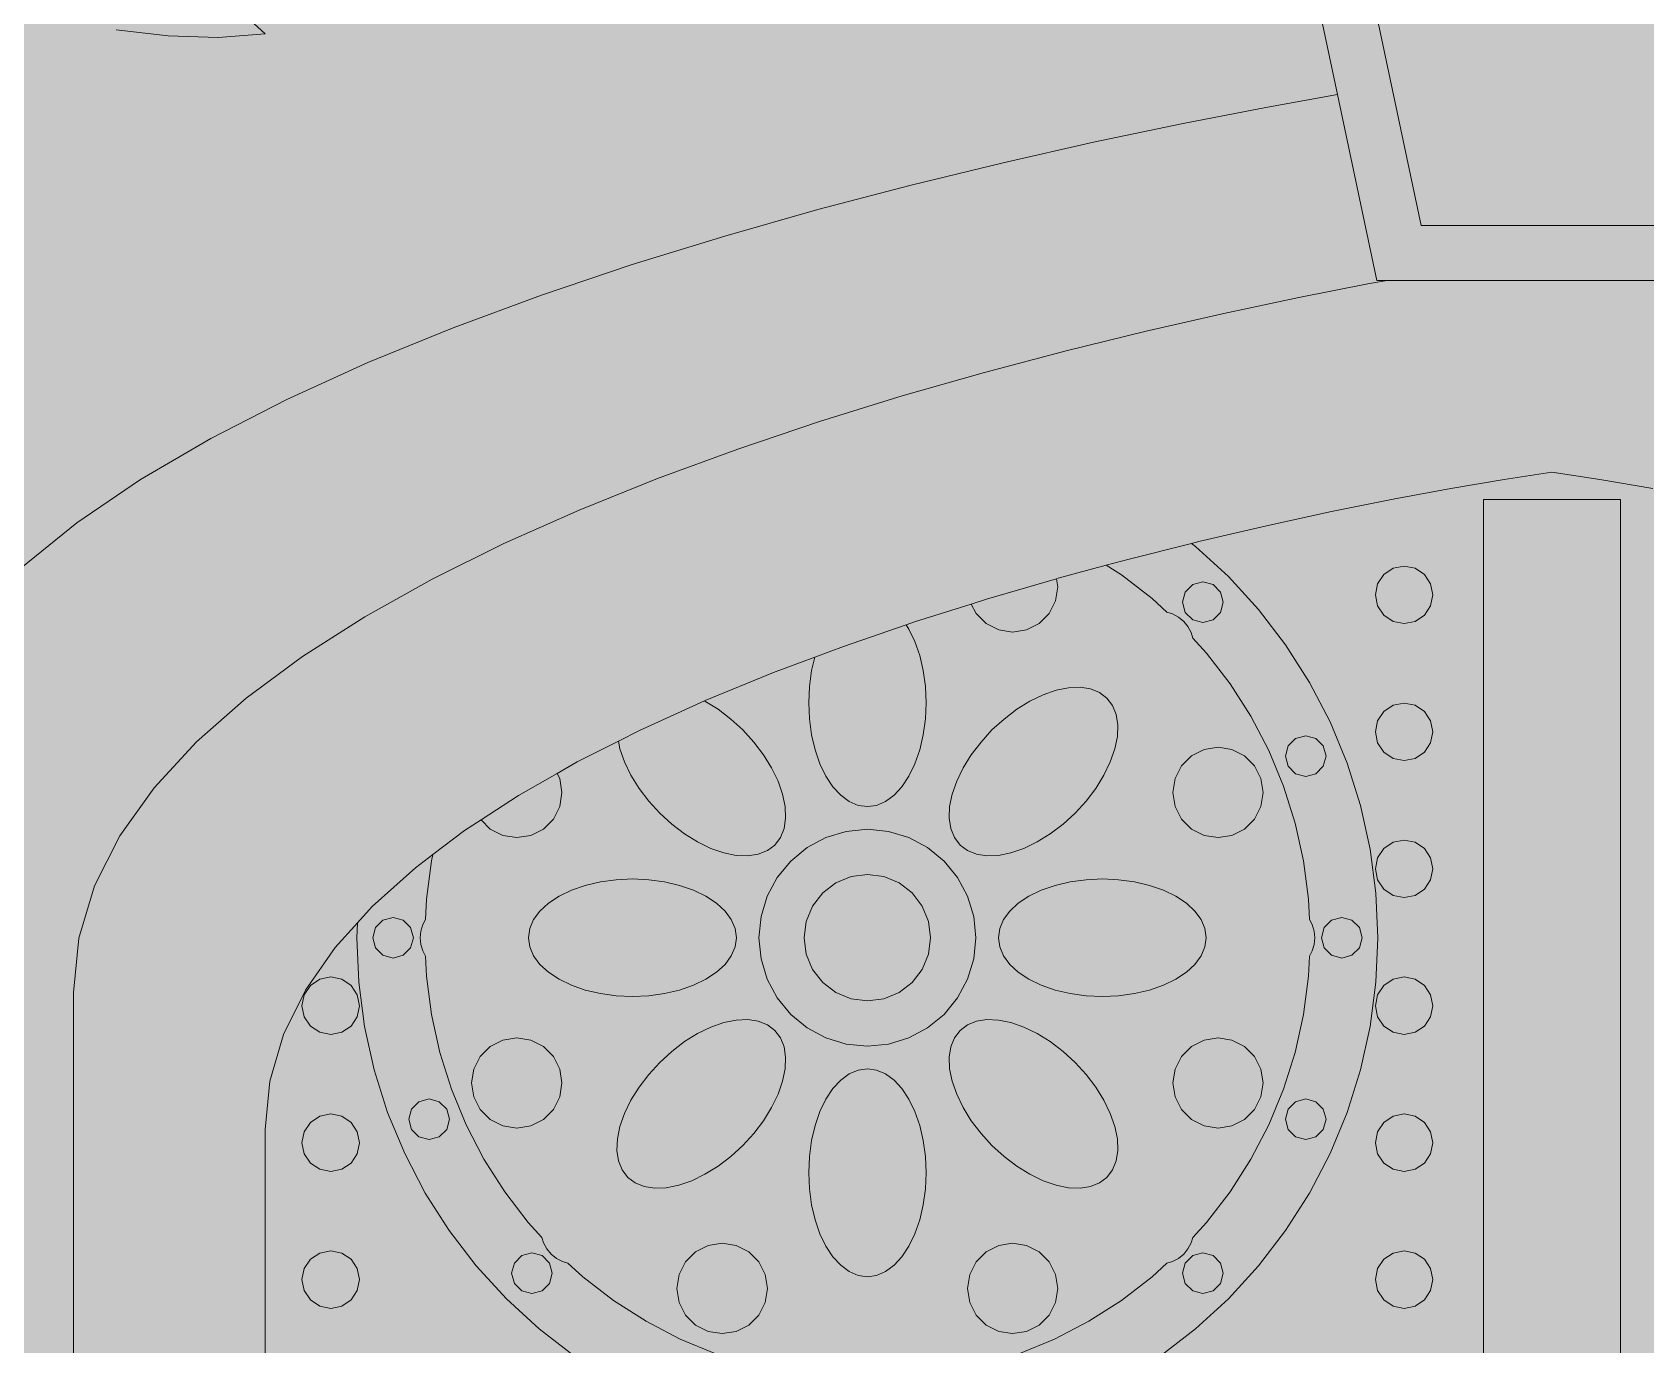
# Model space of a CAD drawing. Header units: millimetres. Extents: x -2412 to 16214, y -1176 to 12015.
# Drawn here: x 11214 to 12113, y 5086 to 5818 of the extents above; entities that cross this region are included whole.
import ezdxf

# ---------------------------------------------------------------- set-up
doc = ezdxf.new("R2010")
doc.units = ezdxf.units.MM
for name, color, linetype, lineweight, true_color in [('00_WHITE_BACKGROUND', 7, 'Continuous', 18, 0xffffff), ('02_CORNICES', 7, 'Continuous', 18, 0x000000), ('03_FRAMES_DOORS', 7, 'Continuous', 18, 0x000000), ('06_ORNAMENT', 7, 'Continuous', 18, 0x000000)]:
    doc.layers.add(name, color=color, linetype=linetype, lineweight=lineweight, true_color=true_color)

msp = doc.modelspace()

# ---------------------------------------------------------------- linework, layer by layer
at = {"layer": '00_WHITE_BACKGROUND', "lineweight": 18, "true_color": 0xffffff}
msp.add_solid([(-2412.2137, -1175.5725), (16213.7405, -1175.5725), (-2412.2137, 12015.2672), (16213.7405, 12015.2672)], dxfattribs=at)
at = {"layer": '02_CORNICES', "color": 7, "lineweight": 18, "true_color": 0x000000}
msp.add_lwpolyline([(11947.6489, 5938.9313), (11908.3969, 5938.9313), (11941.4198, 5782.9924), (11963.3588, 5679.3893)], dxfattribs=at)
msp.add_lwpolyline([(11946.0763, 5908.3969), (11988.1069, 5709.9237), (12134.0305, 5709.9237), (12176.0611, 5908.3969)], close=True, dxfattribs=at)
at = {"layer": '03_FRAMES_DOORS', "color": 7, "lineweight": 18, "true_color": 0x000000}
for points in [[(11941.4198, 5782.9924), (11901.542, 5775.8015), (11854.5038, 5766.6412), (11805.542, 5756.3664), (11755.1298, 5744.9924), (11703.7252, 5732.5038), (11651.8015, 5718.8702), (11599.8321, 5704.1069), (11548.2901, 5688.1985), (11497.6336, 5671.145), (11448.3359, 5652.9313), (11400.855, 5633.5573), (11355.6794, 5613.0076), (11313.2672, 5591.2672), (11274.0916, 5568.3511), (11238.6107, 5544.229), (11207.313, 5518.916), (11180.6412, 5492.3969), (11159.0992, 5464.6565), (11143.1145, 5435.6794), (11133.1908, 5405.4809), (11129.771, 5374.0458), (11129.771, 4473.2824), (11236.6412, 4473.2824)], [(11969.0992, 5679.3893), (11959.374, 5677.6183), (11919.8473, 5669.8473), (11878.2137, 5661.0076), (11834.8702, 5651.1145), (11790.229, 5640.1374), (11744.7328, 5628.0916), (11698.7786, 5614.9466), (11652.7634, 5600.7176), (11607.1298, 5585.374), (11562.2901, 5568.9313), (11518.6412, 5551.374), (11476.626, 5532.687), (11436.626, 5512.8702), (11399.084, 5491.9084), (11364.3969, 5469.8015), (11332.9924, 5446.5496), (11305.2824, 5422.1374), (11281.6794, 5396.5649), (11262.5954, 5369.8168), (11248.458, 5341.8779), (11239.6641, 5312.7634), (11236.6412, 5282.4427), (11236.6412, 4473.2824)], [(11963.3588, 5679.3893), (11969.0992, 5679.3893)], [(11969.0992, 5679.3893), (12153.0382, 5679.3893)], [(12117.3893, 5563.3435), (12087.771, 5568.3969), (12061.0687, 5572.5191), (12034.3664, 5568.3969), (12004.7481, 5563.3435), (11972.5496, 5557.374), (11938.1527, 5550.4733), (11901.9084, 5542.6107), (11864.1832, 5533.8168), (11860.0763, 5532.7786), (11825.3435, 5524.0611), (11812.5191, 5520.5954), (11785.7405, 5513.3435), (11784.8244, 5513.084), (11745.7405, 5501.6641)], [(11737.2672, 5498.9924), (11705.6947, 5489.0229), (11700.9313, 5487.374)], [(11665.9847, 5475.3893), (11650, 5469.4046), (11626.9466, 5460.7634), (11588.9618, 5445.145), (11588.5344, 5444.9618), (11552.3817, 5428.5344), (11540.5344, 5422.5496), (11517.5725, 5410.9313), (11506.4122, 5404.5649)], [(11484.9008, 5392.3053), (11463.9695, 5378.687), (11454.7176, 5372.6565)], [(11437.0382, 5359.2824), (11427.374, 5351.9847), (11403.2519, 5330.2901)], [(11395.0992, 5321.2519), (11382.7176, 5307.542), (11366.1069, 5283.771), (11353.7863, 5258.9466), (11346.1374, 5233.0534), (11343.5115, 5206.1069), (11343.5115, 4473.2824)]]:
    msp.add_lwpolyline(points, dxfattribs=at)
msp.add_lwpolyline([(12022.9008, 4473.2824), (12099.2366, 4473.2824), (12099.2366, 5557.2519), (12022.9008, 5557.2519)], close=True, dxfattribs=at)
at = {"layer": '06_ORNAMENT', "color": 7, "lineweight": 18, "true_color": 0x000000}
for points in [[(11260.5954, 5819.0382), (11289.5878, 5815.6641), (11317.3435, 5814.8397), (11343.5115, 5816.7939), (11323.0229, 5835.542)], [(11842.6565, 5079.8015), (11862.3664, 5094.916), (11880.6718, 5111.6947), (11897.4504, 5130), (11912.5649, 5149.7099), (11925.9084, 5170.6412), (11937.374, 5192.6718), (11946.8855, 5215.6183), (11954.3511, 5239.2977), (11959.7252, 5263.542), (11962.9618, 5288.1679), (11964.0458, 5312.9771), (11962.9618, 5337.7863), (11959.7252, 5362.4122), (11954.3511, 5386.6565), (11946.8855, 5410.3359), (11937.374, 5433.2824), (11925.9084, 5455.2977), (11912.5649, 5476.2443), (11897.4504, 5495.9542), (11880.6718, 5514.2595), (11862.3664, 5531.0382), (11860.0763, 5532.7786)], [(11763.8168, 5080.9924), (11783.7252, 5089.2366), (11802.8244, 5099.1756), (11820.9924, 5110.7481), (11838.0763, 5123.8626), (11846.3969, 5131.4962), (11849.4656, 5132.4427), (11852.8244, 5134.2443), (11855.7405, 5136.626), (11858.1221, 5139.542), (11859.9237, 5142.9008), (11860.8702, 5145.9695), (11868.5038, 5154.2901), (11881.6183, 5171.374), (11893.1908, 5189.542), (11903.1298, 5208.6412), (11911.374, 5228.5496), (11917.8473, 5249.084), (11922.5038, 5270.1069), (11925.313, 5291.4656), (11925.8168, 5302.7481), (11927.2977, 5305.5878), (11928.4122, 5309.2366), (11928.7786, 5312.9771), (11928.4122, 5316.7176), (11927.2977, 5320.3664), (11925.8168, 5323.2061), (11925.313, 5334.4885), (11922.5038, 5355.8473), (11917.8473, 5376.8702), (11911.374, 5397.4046), (11903.1298, 5417.313), (11893.1908, 5436.4122), (11881.6183, 5454.5802), (11868.5038, 5471.6641), (11860.8702, 5479.9847), (11859.9237, 5483.0534), (11858.1221, 5486.4122), (11855.7405, 5489.3282), (11852.8244, 5491.7099), (11849.4656, 5493.5115), (11846.3969, 5494.458), (11838.0763, 5502.0916), (11820.9924, 5515.2061), (11812.5191, 5520.5954)], [(11745.7405, 5501.6641), (11737.2672, 5498.9924), (11739.9847, 5493.6641), (11745.5573, 5488.0916), (11752.5802, 5484.5191), (11760.3664, 5483.2824), (11768.1527, 5484.5191), (11775.1756, 5488.0916), (11780.7481, 5493.6641), (11784.3206, 5500.687), (11785.5573, 5508.4733), (11784.8244, 5513.084)], [(11650, 5469.4046), (11648.2443, 5461.8779), (11647.0382, 5453.0382), (11646.6412, 5443.9695), (11647.0382, 5434.9008), (11648.2443, 5426.0611), (11650.2137, 5417.6641), (11652.9008, 5409.9084), (11656.229, 5403.0076), (11660.1374, 5397.0992), (11664.5191, 5392.3511), (11669.2672, 5388.8702), (11674.2595, 5386.7481), (11679.3893, 5386.0305), (11684.5191, 5386.7481), (11689.5115, 5388.8702), (11694.2595, 5392.3511), (11698.6412, 5397.0992), (11702.5496, 5403.0076), (11705.8779, 5409.9084), (11708.5649, 5417.6641), (11710.5344, 5426.0611), (11711.7405, 5434.9008), (11712.1374, 5443.9695), (11711.7405, 5453.0382), (11710.5344, 5461.8779), (11708.5649, 5470.2748), (11705.8779, 5478.0305), (11702.5496, 5484.9313), (11700.9313, 5487.374), (11665.9847, 5475.3893)], [(11540.5344, 5422.5496), (11541.4198, 5418.1985), (11543.9542, 5410.9466), (11547.5267, 5403.5725), (11552.0763, 5396.2443), (11557.4809, 5389.145), (11563.6031, 5382.4427), (11570.3053, 5376.3206), (11577.4046, 5370.916), (11584.7328, 5366.3664), (11592.1069, 5362.7939), (11599.3588, 5360.2595), (11606.2901, 5358.8397), (11612.7481, 5358.5802), (11618.5649, 5359.4809), (11623.6031, 5361.5115), (11627.7252, 5364.6412), (11630.855, 5368.7634), (11632.8855, 5373.8015), (11633.7863, 5379.6183), (11633.5267, 5386.0763), (11632.1069, 5393.0076), (11629.5725, 5400.2595), (11626, 5407.6336), (11621.4504, 5414.9618), (11616.0458, 5422.0611), (11609.9237, 5428.7634), (11603.2214, 5434.8855), (11596.1221, 5440.2901), (11588.7939, 5444.8397), (11588.5344, 5444.9618)], [(11463.9695, 5378.687), (11469.084, 5373.5725), (11476.1069, 5370), (11483.8931, 5368.7634), (11491.6794, 5370), (11498.7023, 5373.5725), (11504.2748, 5379.145), (11507.8473, 5386.1679), (11509.084, 5393.9542), (11507.8473, 5401.7405), (11506.4122, 5404.5649), (11484.9008, 5392.3053)], [(11454.7176, 5372.6565), (11437.0382, 5359.2824), (11436.2748, 5355.8473), (11433.4656, 5334.4885), (11432.9618, 5323.2061), (11431.4809, 5320.3664), (11430.3664, 5316.7176), (11430, 5312.9771), (11430.3664, 5309.2366), (11431.4809, 5305.5878), (11432.9618, 5302.7481), (11433.4656, 5291.4656), (11436.2748, 5270.1069), (11440.9313, 5249.084), (11447.4046, 5228.5496), (11455.6489, 5208.6412), (11465.5878, 5189.542), (11477.1603, 5171.374), (11490.2748, 5154.2901), (11497.9084, 5145.9695), (11498.855, 5142.9008), (11500.6565, 5139.542), (11503.0382, 5136.626), (11505.9542, 5134.2443), (11509.313, 5132.4427), (11512.3817, 5131.4962), (11520.7023, 5123.8626), (11537.7863, 5110.7481), (11555.9542, 5099.1756), (11575.0534, 5089.2366), (11594.9618, 5080.9924)], [(11403.2519, 5330.2901), (11395.0992, 5321.2519), (11394.7328, 5312.9771), (11395.8168, 5288.1679), (11399.0534, 5263.542), (11404.4275, 5239.2977), (11411.8931, 5215.6183), (11421.4046, 5192.6718), (11432.8702, 5170.6412), (11446.2137, 5149.7099), (11461.3282, 5130), (11478.1069, 5111.6947), (11496.4122, 5094.916), (11516.1221, 5079.8015)]]:
    msp.add_lwpolyline(points, dxfattribs=at)
for points in [[(11962.5954, 5504.0763), (11963.8168, 5497.9389), (11967.2977, 5492.7328), (11972.4885, 5489.2672), (11978.626, 5488.0458), (11984.7634, 5489.2672), (11989.9542, 5492.7328), (11993.4351, 5497.9389), (11994.6565, 5504.0763), (11993.4351, 5510.2137), (11989.9542, 5515.4046), (11984.7634, 5518.8855), (11978.626, 5520.1069), (11972.4885, 5518.8855), (11967.2977, 5515.4046), (11963.8168, 5510.2137)], [(11855.084, 5500.0153), (11856.6107, 5494.3359), (11860.7481, 5490.1985), (11866.4275, 5488.6718), (11872.0916, 5490.1985), (11876.2443, 5494.3359), (11877.7557, 5500.0153), (11876.2443, 5505.6794), (11872.0916, 5509.8321), (11866.4275, 5511.3435), (11860.7481, 5509.8321), (11856.6107, 5505.6794)], [(11724.9924, 5379.6183), (11725.8931, 5373.8015), (11727.9237, 5368.7634), (11731.0534, 5364.6412), (11735.1756, 5361.5115), (11740.2137, 5359.4809), (11746.0305, 5358.5802), (11752.4885, 5358.8397), (11759.4198, 5360.2595), (11766.6718, 5362.7939), (11774.0458, 5366.3664), (11781.374, 5370.916), (11788.4733, 5376.3206), (11795.1756, 5382.4427), (11801.2977, 5389.145), (11806.7023, 5396.2443), (11811.2519, 5403.5725), (11814.8244, 5410.9466), (11817.3588, 5418.1985), (11818.7634, 5425.1298), (11819.0382, 5431.5878), (11818.1374, 5437.4046), (11816.1069, 5442.4427), (11812.9771, 5446.5649), (11808.855, 5449.6947), (11803.8168, 5451.7252), (11798, 5452.626), (11791.542, 5452.3511), (11784.6107, 5450.9466), (11777.3588, 5448.4122), (11769.9847, 5444.8397), (11762.6565, 5440.2901), (11755.5573, 5434.8855), (11748.855, 5428.7634), (11742.7328, 5422.0611), (11737.3282, 5414.9618), (11732.7786, 5407.6336), (11729.2061, 5400.2595), (11726.6718, 5393.0076), (11725.2519, 5386.0763)], [(11962.5954, 5427.7405), (11963.8168, 5421.6031), (11967.2977, 5416.3969), (11972.4885, 5412.9313), (11978.626, 5411.7099), (11984.7634, 5412.9313), (11989.9542, 5416.3969), (11993.4351, 5421.6031), (11994.6565, 5427.7405), (11993.4351, 5433.8779), (11989.9542, 5439.0687), (11984.7634, 5442.5496), (11978.626, 5443.771), (11972.4885, 5442.5496), (11967.2977, 5439.0687), (11963.8168, 5433.8779)], [(11912.4275, 5414.1985), (11913.9389, 5408.5344), (11918.0916, 5404.3817), (11923.7557, 5402.855), (11929.4198, 5404.3817), (11933.5725, 5408.5344), (11935.0992, 5414.1985), (11933.5725, 5419.8626), (11929.4198, 5424.0153), (11923.7557, 5425.5267), (11918.0916, 5424.0153), (11913.9389, 5419.8626)], [(11849.6947, 5393.9542), (11850.9313, 5386.1679), (11854.5038, 5379.145), (11860.0763, 5373.5725), (11867.0992, 5370), (11874.8855, 5368.7634), (11882.6718, 5370), (11889.6947, 5373.5725), (11895.2672, 5379.145), (11898.8397, 5386.1679), (11900.0763, 5393.9542), (11898.8397, 5401.7405), (11895.2672, 5408.7634), (11889.6947, 5414.3359), (11882.6718, 5417.9084), (11874.8855, 5419.145), (11867.0992, 5417.9084), (11860.0763, 5414.3359), (11854.5038, 5408.7634), (11850.9313, 5401.7405)], [(11618.9313, 5312.9771), (11620.0916, 5301.1756), (11623.5267, 5289.8473), (11629.1145, 5279.3893), (11636.6412, 5270.229), (11645.8015, 5262.7023), (11656.2595, 5257.1145), (11667.5878, 5253.6794), (11679.3893, 5252.5191), (11691.1908, 5253.6794), (11702.5191, 5257.1145), (11712.9771, 5262.7023), (11722.1374, 5270.229), (11729.6641, 5279.3893), (11735.2519, 5289.8473), (11738.687, 5301.1756), (11739.8473, 5312.9771), (11738.687, 5324.7786), (11735.2519, 5336.1069), (11729.6641, 5346.5649), (11722.1374, 5355.7252), (11712.9771, 5363.2519), (11702.5191, 5368.8397), (11691.1908, 5372.2748), (11679.3893, 5373.4351), (11667.5878, 5372.2748), (11656.2595, 5368.8397), (11645.8015, 5363.2519), (11636.6412, 5355.7252), (11629.1145, 5346.5649), (11623.5267, 5336.1069), (11620.0916, 5324.7786)], [(11962.5954, 5351.4046), (11963.8168, 5345.2672), (11967.2977, 5340.0611), (11972.4885, 5336.5954), (11978.626, 5335.374), (11984.7634, 5336.5954), (11989.9542, 5340.0611), (11993.4351, 5345.2672), (11994.6565, 5351.4046), (11993.4351, 5357.542), (11989.9542, 5362.7328), (11984.7634, 5366.2137), (11978.626, 5367.4351), (11972.4885, 5366.2137), (11967.2977, 5362.7328), (11963.8168, 5357.542)], [(11490.458, 5312.9771), (11491.1756, 5307.8473), (11493.2977, 5302.855), (11496.7786, 5298.1069), (11501.5267, 5293.7252), (11507.4351, 5289.8168), (11514.3359, 5286.4885), (11522.0916, 5283.8015), (11530.4885, 5281.8321), (11539.3282, 5280.626), (11548.3969, 5280.229), (11557.4656, 5280.626), (11566.3053, 5281.8321), (11574.7023, 5283.8015), (11582.458, 5286.4885), (11589.3588, 5289.8168), (11595.2672, 5293.7252), (11600.0153, 5298.1069), (11603.4962, 5302.855), (11605.6183, 5307.8473), (11606.3359, 5312.9771), (11605.6183, 5318.1069), (11603.4962, 5323.0992), (11600.0153, 5327.8473), (11595.2672, 5332.229), (11589.3588, 5336.1374), (11582.458, 5339.4656), (11574.7023, 5342.1527), (11566.3053, 5344.1221), (11557.4656, 5345.3282), (11548.3969, 5345.7252), (11539.3282, 5345.3282), (11530.4885, 5344.1221), (11522.0916, 5342.1527), (11514.3359, 5339.4656), (11507.4351, 5336.1374), (11501.5267, 5332.229), (11496.7786, 5327.8473), (11493.2977, 5323.0992), (11491.1756, 5318.1069)], [(11644.1221, 5312.9771), (11645.3282, 5303.8473), (11648.8397, 5295.3435), (11654.458, 5288.0458), (11661.7557, 5282.4275), (11670.2595, 5278.916), (11679.3893, 5277.7099), (11688.5191, 5278.916), (11697.0229, 5282.4275), (11704.3206, 5288.0458), (11709.9389, 5295.3435), (11713.4504, 5303.8473), (11714.6565, 5312.9771), (11713.4504, 5322.1069), (11709.9389, 5330.6107), (11704.3206, 5337.9084), (11697.0229, 5343.5267), (11688.5191, 5347.0382), (11679.3893, 5348.2443), (11670.2595, 5347.0382), (11661.7557, 5343.5267), (11654.458, 5337.9084), (11648.8397, 5330.6107), (11645.3282, 5322.1069)], [(11752.4427, 5312.9771), (11753.1603, 5307.8473), (11755.2824, 5302.855), (11758.7634, 5298.1069), (11763.5115, 5293.7252), (11769.4198, 5289.8168), (11776.3206, 5286.4885), (11784.0763, 5283.8015), (11792.4733, 5281.8321), (11801.313, 5280.626), (11810.3817, 5280.229), (11819.4504, 5280.626), (11828.2901, 5281.8321), (11836.687, 5283.8015), (11844.4427, 5286.4885), (11851.3435, 5289.8168), (11857.2519, 5293.7252), (11862, 5298.1069), (11865.4809, 5302.855), (11867.6031, 5307.8473), (11868.3206, 5312.9771), (11867.6031, 5318.1069), (11865.4809, 5323.0992), (11862, 5327.8473), (11857.2519, 5332.229), (11851.3435, 5336.1374), (11844.4427, 5339.4656), (11836.687, 5342.1527), (11828.2901, 5344.1221), (11819.4504, 5345.3282), (11810.3817, 5345.7252), (11801.313, 5345.3282), (11792.4733, 5344.1221), (11784.0763, 5342.1527), (11776.3206, 5339.4656), (11769.4198, 5336.1374), (11763.5115, 5332.229), (11758.7634, 5327.8473), (11755.2824, 5323.0992), (11753.1603, 5318.1069)], [(11403.5573, 5312.9771), (11405.0687, 5307.313), (11409.2214, 5303.1603), (11414.8855, 5301.6336), (11420.5496, 5303.1603), (11424.7023, 5307.313), (11426.229, 5312.9771), (11424.7023, 5318.6412), (11420.5496, 5322.7939), (11414.8855, 5324.3053), (11409.2214, 5322.7939), (11405.0687, 5318.6412)], [(11932.5649, 5312.9771), (11934.0763, 5307.313), (11938.229, 5303.1603), (11943.8931, 5301.6336), (11949.5573, 5303.1603), (11953.7099, 5307.313), (11955.2366, 5312.9771), (11953.7099, 5318.6412), (11949.5573, 5322.7939), (11943.8931, 5324.3053), (11938.229, 5322.7939), (11934.0763, 5318.6412)], [(11364.1221, 5275.0687), (11365.3435, 5268.9313), (11368.8244, 5263.7252), (11374.0153, 5260.2595), (11380.1527, 5259.0382), (11386.2901, 5260.2595), (11391.4809, 5263.7252), (11394.9618, 5268.9313), (11396.1832, 5275.0687), (11394.9618, 5281.2061), (11391.4809, 5286.3969), (11386.2901, 5289.8779), (11380.1527, 5291.0992), (11374.0153, 5289.8779), (11368.8244, 5286.3969), (11365.3435, 5281.2061)], [(11962.5954, 5275.0687), (11963.8168, 5268.9313), (11967.2977, 5263.7252), (11972.4885, 5260.2595), (11978.626, 5259.0382), (11984.7634, 5260.2595), (11989.9542, 5263.7252), (11993.4351, 5268.9313), (11994.6565, 5275.0687), (11993.4351, 5281.2061), (11989.9542, 5286.3969), (11984.7634, 5289.8779), (11978.626, 5291.0992), (11972.4885, 5289.8779), (11967.2977, 5286.3969), (11963.8168, 5281.2061)], [(11539.7405, 5194.3664), (11540.6412, 5188.5496), (11542.6718, 5183.5115), (11545.8015, 5179.3893), (11549.9237, 5176.2595), (11554.9618, 5174.229), (11560.7786, 5173.3282), (11567.2366, 5173.6031), (11574.1679, 5175.0076), (11581.4198, 5177.542), (11588.7939, 5181.1145), (11596.1221, 5185.6641), (11603.2214, 5191.0687), (11609.9237, 5197.1908), (11616.0458, 5203.8931), (11621.4504, 5210.9924), (11626, 5218.3206), (11629.5725, 5225.6947), (11632.1069, 5232.9466), (11633.5267, 5239.8779), (11633.7863, 5246.3359), (11632.8855, 5252.1527), (11630.855, 5257.1908), (11627.7252, 5261.313), (11623.6031, 5264.4427), (11618.5649, 5266.4733), (11612.7481, 5267.374), (11606.2901, 5267.1145), (11599.3588, 5265.6947), (11592.1069, 5263.1603), (11584.7328, 5259.5878), (11577.4046, 5255.0382), (11570.3053, 5249.6336), (11563.6031, 5243.5115), (11557.4809, 5236.8092), (11552.0763, 5229.7099), (11547.5267, 5222.3817), (11543.9542, 5215.0076), (11541.4198, 5207.7557), (11540.0153, 5200.8244)], [(11724.9924, 5246.3359), (11725.2519, 5239.8779), (11726.6718, 5232.9466), (11729.2061, 5225.6947), (11732.7786, 5218.3206), (11737.3282, 5210.9924), (11742.7328, 5203.8931), (11748.855, 5197.1908), (11755.5573, 5191.0687), (11762.6565, 5185.6641), (11769.9847, 5181.1145), (11777.3588, 5177.542), (11784.6107, 5175.0076), (11791.542, 5173.6031), (11798, 5173.3282), (11803.8168, 5174.229), (11808.855, 5176.2595), (11812.9771, 5179.3893), (11816.1069, 5183.5115), (11818.1374, 5188.5496), (11819.0382, 5194.3664), (11818.7634, 5200.8244), (11817.3588, 5207.7557), (11814.8244, 5215.0076), (11811.2519, 5222.3817), (11806.7023, 5229.7099), (11801.2977, 5236.8092), (11795.1756, 5243.5115), (11788.4733, 5249.6336), (11781.374, 5255.0382), (11774.0458, 5259.5878), (11766.6718, 5263.1603), (11759.4198, 5265.6947), (11752.4885, 5267.1145), (11746.0305, 5267.374), (11740.2137, 5266.4733), (11735.1756, 5264.4427), (11731.0534, 5261.313), (11727.9237, 5257.1908), (11725.8931, 5252.1527)], [(11458.7023, 5232), (11459.9389, 5224.2137), (11463.5115, 5217.1908), (11469.084, 5211.6183), (11476.1069, 5208.0458), (11483.8931, 5206.8092), (11491.6794, 5208.0458), (11498.7023, 5211.6183), (11504.2748, 5217.1908), (11507.8473, 5224.2137), (11509.084, 5232), (11507.8473, 5239.7863), (11504.2748, 5246.8092), (11498.7023, 5252.3817), (11491.6794, 5255.9542), (11483.8931, 5257.1908), (11476.1069, 5255.9542), (11469.084, 5252.3817), (11463.5115, 5246.8092), (11459.9389, 5239.7863)], [(11849.6947, 5232), (11850.9313, 5224.2137), (11854.5038, 5217.1908), (11860.0763, 5211.6183), (11867.0992, 5208.0458), (11874.8855, 5206.8092), (11882.6718, 5208.0458), (11889.6947, 5211.6183), (11895.2672, 5217.1908), (11898.8397, 5224.2137), (11900.0763, 5232), (11898.8397, 5239.7863), (11895.2672, 5246.8092), (11889.6947, 5252.3817), (11882.6718, 5255.9542), (11874.8855, 5257.1908), (11867.0992, 5255.9542), (11860.0763, 5252.3817), (11854.5038, 5246.8092), (11850.9313, 5239.7863)], [(11646.6412, 5181.9847), (11647.0382, 5172.916), (11648.2443, 5164.0763), (11650.2137, 5155.6794), (11652.9008, 5147.9237), (11656.229, 5141.0229), (11660.1374, 5135.1145), (11664.5191, 5130.3664), (11669.2672, 5126.8855), (11674.2595, 5124.7634), (11679.3893, 5124.0458), (11684.5191, 5124.7634), (11689.5115, 5126.8855), (11694.2595, 5130.3664), (11698.6412, 5135.1145), (11702.5496, 5141.0229), (11705.8779, 5147.9237), (11708.5649, 5155.6794), (11710.5344, 5164.0763), (11711.7405, 5172.916), (11712.1374, 5181.9847), (11711.7405, 5191.0534), (11710.5344, 5199.8931), (11708.5649, 5208.2901), (11705.8779, 5216.0458), (11702.5496, 5222.9466), (11698.6412, 5228.855), (11694.2595, 5233.6031), (11689.5115, 5237.084), (11684.5191, 5239.2061), (11679.3893, 5239.9237), (11674.2595, 5239.2061), (11669.2672, 5237.084), (11664.5191, 5233.6031), (11660.1374, 5228.855), (11656.229, 5222.9466), (11652.9008, 5216.0458), (11650.2137, 5208.2901), (11648.2443, 5199.8931), (11647.0382, 5191.0534)], [(11423.6794, 5211.7557), (11425.2061, 5206.0916), (11429.3588, 5201.9389), (11435.0229, 5200.4275), (11440.687, 5201.9389), (11444.8397, 5206.0916), (11446.3511, 5211.7557), (11444.8397, 5217.4198), (11440.687, 5221.5725), (11435.0229, 5223.0992), (11429.3588, 5221.5725), (11425.2061, 5217.4198)], [(11912.4275, 5211.7557), (11913.9389, 5206.0916), (11918.0916, 5201.9389), (11923.7557, 5200.4275), (11929.4198, 5201.9389), (11933.5725, 5206.0916), (11935.0992, 5211.7557), (11933.5725, 5217.4198), (11929.4198, 5221.5725), (11923.7557, 5223.0992), (11918.0916, 5221.5725), (11913.9389, 5217.4198)], [(11364.1221, 5198.7328), (11365.3435, 5192.5954), (11368.8244, 5187.3893), (11374.0153, 5183.9237), (11380.1527, 5182.7023), (11386.2901, 5183.9237), (11391.4809, 5187.3893), (11394.9618, 5192.5954), (11396.1832, 5198.7328), (11394.9618, 5204.8702), (11391.4809, 5210.0611), (11386.2901, 5213.542), (11380.1527, 5214.7634), (11374.0153, 5213.542), (11368.8244, 5210.0611), (11365.3435, 5204.8702)], [(11962.5954, 5198.7328), (11963.8168, 5192.5954), (11967.2977, 5187.3893), (11972.4885, 5183.9237), (11978.626, 5182.7023), (11984.7634, 5183.9237), (11989.9542, 5187.3893), (11993.4351, 5192.5954), (11994.6565, 5198.7328), (11993.4351, 5204.8702), (11989.9542, 5210.0611), (11984.7634, 5213.542), (11978.626, 5214.7634), (11972.4885, 5213.542), (11967.2977, 5210.0611), (11963.8168, 5204.8702)], [(11364.1221, 5122.3969), (11365.3435, 5116.2595), (11368.8244, 5111.0534), (11374.0153, 5107.5878), (11380.1527, 5106.3664), (11386.2901, 5107.5878), (11391.4809, 5111.0534), (11394.9618, 5116.2595), (11396.1832, 5122.3969), (11394.9618, 5128.5344), (11391.4809, 5133.7252), (11386.2901, 5137.2061), (11380.1527, 5138.4275), (11374.0153, 5137.2061), (11368.8244, 5133.7252), (11365.3435, 5128.5344)], [(11481.0229, 5125.9389), (11482.5344, 5120.2748), (11486.687, 5116.1221), (11492.3511, 5114.6107), (11498.0305, 5116.1221), (11502.1679, 5120.2748), (11503.6947, 5125.9389), (11502.1679, 5131.6183), (11498.0305, 5135.7557), (11492.3511, 5137.2824), (11486.687, 5135.7557), (11482.5344, 5131.6183)], [(11573.2214, 5117.4809), (11574.458, 5109.6947), (11578.0305, 5102.6718), (11583.6031, 5097.0992), (11590.626, 5093.5267), (11598.4122, 5092.2901), (11606.1985, 5093.5267), (11613.2214, 5097.0992), (11618.7939, 5102.6718), (11622.3664, 5109.6947), (11623.6031, 5117.4809), (11622.3664, 5125.2672), (11618.7939, 5132.2901), (11613.2214, 5137.8626), (11606.1985, 5141.4351), (11598.4122, 5142.6718), (11590.626, 5141.4351), (11583.6031, 5137.8626), (11578.0305, 5132.2901), (11574.458, 5125.2672)], [(11735.1756, 5117.4809), (11736.4122, 5109.6947), (11739.9847, 5102.6718), (11745.5573, 5097.0992), (11752.5802, 5093.5267), (11760.3664, 5092.2901), (11768.1527, 5093.5267), (11775.1756, 5097.0992), (11780.7481, 5102.6718), (11784.3206, 5109.6947), (11785.5573, 5117.4809), (11784.3206, 5125.2672), (11780.7481, 5132.2901), (11775.1756, 5137.8626), (11768.1527, 5141.4351), (11760.3664, 5142.6718), (11752.5802, 5141.4351), (11745.5573, 5137.8626), (11739.9847, 5132.2901), (11736.4122, 5125.2672)], [(11855.084, 5125.9389), (11856.6107, 5120.2748), (11860.7481, 5116.1221), (11866.4275, 5114.6107), (11872.0916, 5116.1221), (11876.2443, 5120.2748), (11877.7557, 5125.9389), (11876.2443, 5131.6183), (11872.0916, 5135.7557), (11866.4275, 5137.2824), (11860.7481, 5135.7557), (11856.6107, 5131.6183)], [(11962.5954, 5122.3969), (11963.8168, 5116.2595), (11967.2977, 5111.0534), (11972.4885, 5107.5878), (11978.626, 5106.3664), (11984.7634, 5107.5878), (11989.9542, 5111.0534), (11993.4351, 5116.2595), (11994.6565, 5122.3969), (11993.4351, 5128.5344), (11989.9542, 5133.7252), (11984.7634, 5137.2061), (11978.626, 5138.4275), (11972.4885, 5137.2061), (11967.2977, 5133.7252), (11963.8168, 5128.5344)]]:
    msp.add_lwpolyline(points, close=True, dxfattribs=at)

doc.saveas('drawing.dxf')
